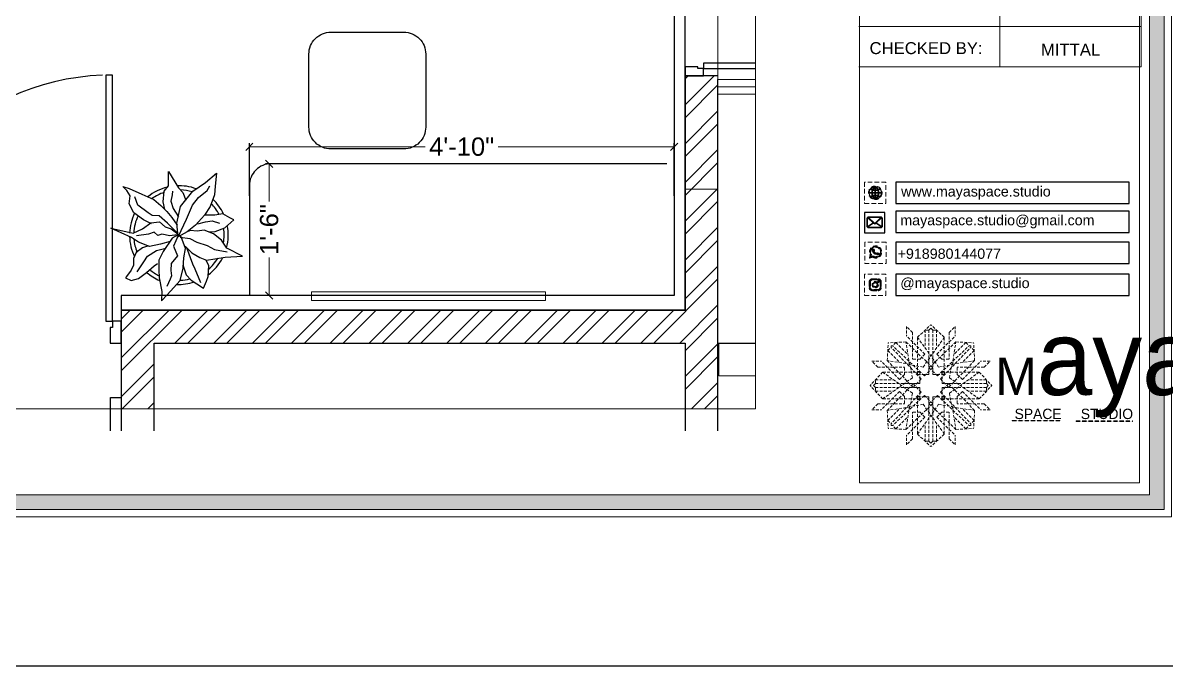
# Model space of a CAD drawing. Header units: millimetres. Extents: x 56222 to 3066687, y -650199 to -121287.
# Drawn here: x 131139 to 131295.2, y -184264.6 to -184176.7 of the extents above; entities that cross this region are included whole.
import ezdxf
from ezdxf.enums import TextEntityAlignment as Align

# ---------------------------------------------------------------- set-up
doc = ezdxf.new("R2010")
doc.units = ezdxf.units.MM
doc.header["$MEASUREMENT"] = 0
doc.header["$PDMODE"] = 35
doc.linetypes.add('DASHEDX2', pattern=[1.5, 1, -0.5])
doc.layers.get('Defpoints').update_dxf_attribs({"color": 220})
for name, color, linetype in [('AR DOOR', 40, 'Continuous'), ('AR ELE-5', 134, 'Continuous'), ('AR HATCH-7', 7, 'Continuous')]:
    doc.layers.add(name, color=color, linetype=linetype)
for name, color, linetype, lineweight in [('dim05', 1, 'Continuous', 13), ('Dimension', 10, 'DASHEDX2', 20), ('ELEVATION', 250, 'Continuous', 9), ('ELEVATION ( SPIRAL STAIR )', 250, 'Continuous', 9), ('FIRST FLOOR', 7, 'Continuous', 9), ('FIRST FLOOR_( PLine )_', 251, 'Continuous', 30), ('FURNITURE', 32, 'Continuous', 9), ('NAME PLATE', 7, 'Continuous', 25), ('TILE', 14, 'Continuous', 9), ('wall', 7, 'Continuous', 30)]:
    doc.layers.add(name, color=color, linetype=linetype, lineweight=lineweight)
doc.styles.add('Arial', font='arial.ttf')
doc.styles.get("Standard").update_dxf_attribs({"font": 'arial.ttf', "height": 6})
doc.dimstyles.new('ISO-25', dxfattribs={"dimtxt": 2.5, "dimasz": 1, "dimexe": 0.5, "dimexo": 1, "dimtad": 0, "dimdec": 1, "dimlunit": 4, "dimtxsty": 'Standard', "dimblk": 'OBLIQUE', "dimcen": 2.5, "dimclrd": 1, "dimclre": 1, "dimclrt": 5, "dimadec": 0, "dimazin": 0, "dimtfac": 1, "dimtdec": 1, "dimtmove": 0, "dimatfit": 3, "dimfxl": 1, "dimlwd": -1, "dimarcsym": 0})

# ---------------------------------------------------------------- blocks, each defined once
blk = doc.blocks.new('*U18')
for points in [[(0, 0), (0, 1120), (-30, 1120), (-30, 0)], [(40, 0), (0, 0), (0, -30), (-10, -30), (-10, -100), (40, -100)], [(-1160, 0), (-1120, 0), (-1120, -30), (-1110, -30), (-1110, -100), (-1160, -100)]]:
    blk.add_lwpolyline(points, close=True)
at = {"layer": 'AR ELE-5', "linetype": 'ByBlock', "ltscale": 15}
blk.add_arc((1.6, -0.7), 1121.6, 92.373, 179.9653, dxfattribs=at)
blk = doc.blocks.new('ARPLS010')
at = {"linetype": 'ByBlock'}
for p, q in [((0.121, 0.605), (-0.013, 0.459)), ((0.179, 0.666), (0.121, 0.605)), ((0.174, 0.573), (0.179, 0.666)), ((-0.278, 0.467), (-0.295, 0.42)), ((-0.248, 0.54), (-0.278, 0.467)), ((-0.182, 0.493), (-0.248, 0.54)), ((-0.222, 0.484), (-0.164, 0.347)), ((-0.125, 0.459), (-0.182, 0.493)), ((0.091, 0.447), (0.125, 0.522)), ((0.2, 0.432), (0.174, 0.573)), ((-0.295, 0.42), (-0.302, 0.309)), ((-0.072, 0.404), (-0.125, 0.459)), ((-0.038, 0.302), (-0.072, 0.404)), ((-0.013, 0.459), (-0.044, 0.336)), ((0.077, 0.412), (0.091, 0.447)), ((0.082, 0.358), (0.077, 0.412)), ((0.08, 0.288), (0.082, 0.358)), ((0.203, 0.352), (0.2, 0.432)), ((0.204, 0.254), (0.203, 0.352)), ((0.33, 0.38), (0.252, 0.313)), ((0.409, 0.44), (0.33, 0.38)), ((0.425, 0.373), (0.356, 0.269)), ((0.484, 0.459), (0.409, 0.44)), ((0.459, 0.303), (0.485, 0.354)), ((0.542, 0.434), (0.484, 0.459)), ((0.485, 0.354), (0.533, 0.42)), ((0.533, 0.42), (0.542, 0.434)), ((-0.362, 0.24), (-0.469, 0.226)), ((-0.278, 0.254), (-0.362, 0.24)), ((-0.302, 0.309), (-0.276, 0.258)), ((-0.21, 0.227), (-0.278, 0.254)), ((-0.164, 0.347), (-0.139, 0.295)), ((-0.139, 0.295), (-0.08, 0.131)), ((-0.049, 0.232), (-0.065, 0.135)), ((-0.044, 0.336), (-0.049, 0.232)), ((0.015, 0.209), (0.08, 0.288)), ((0.16, 0.165), (0.204, 0.254)), ((0.252, 0.313), (0.216, 0.287)), ((0.356, 0.269), (0.318, 0.213)), ((0.432, 0.176), (0.459, 0.236)), ((0.459, 0.236), (0.459, 0.303)), ((-0.469, 0.226), (-0.643, 0.216)), ((-0.643, 0.216), (-0.485, 0.134)), ((-0.359, 0.148), (-0.49, 0.172)), ((-0.485, 0.134), (-0.433, 0.051)), ((-0.287, 0.106), (-0.359, 0.148)), ((-0.132, 0.18), (-0.21, 0.227)), ((-0.063, 0.111), (-0.132, 0.18)), ((-0.065, 0.135), (-0.024, 0.018)), ((0.056, 0.114), (0.015, 0.209)), ((0.068, 0.032), (0.16, 0.165)), ((0.227, 0.157), (0.132, 0.131)), ((0.187, 0.091), (0.297, 0.116)), ((0.318, 0.213), (0.227, 0.157)), ((0.297, 0.116), (0.408, 0.071)), ((0.309, 0.109), (0.368, 0.128)), ((0.368, 0.128), (0.432, 0.176)), ((-0.433, 0.051), (-0.349, -0.011)), ((-0.18, 0.073), (-0.287, 0.106)), ((-0.111, 0.036), (-0.18, 0.073)), ((-0.013, 0.022), (-0.111, 0.036)), ((-0.084, -0.034), (0.007, 0.018)), ((0.003, 0.011), (-0.076, -0.16)), ((-0.024, 0.018), (0.009, 0.005)), ((0.006, -0.002), (0.068, 0.032)), ((0.007, 0.018), (0.02, -0.121)), ((0.009, 0.005), (0.056, 0.114)), ((0.017, -0.002), (0.091, 0.009)), ((0.088, 0.065), (0.187, 0.091)), ((0.091, 0.009), (0.173, -0.011)), ((0.173, -0.011), (0.212, 0.004)), ((0.212, 0.004), (0.252, -0.03)), ((0.309, -0.01), (0.43, 0.006)), ((0.408, 0.071), (0.482, 0.024)), ((0.482, 0.024), (0.689, -0.072)), ((-0.464, -0.073), (-0.558, -0.152)), ((-0.366, -0.036), (-0.464, -0.073)), ((-0.306, -0.033), (-0.366, -0.036)), ((-0.349, -0.011), (-0.256, -0.05)), ((-0.193, -0.113), (-0.269, -0.135)), ((-0.259, -0.2), (-0.168, -0.1)), ((-0.256, -0.05), (-0.185, -0.038)), ((-0.185, -0.038), (-0.114, -0.046)), ((-0.168, -0.1), (-0.084, -0.034)), ((-0.114, -0.046), (-0.093, -0.036)), ((0.01, -0.014), (0.017, -0.002)), ((0.078, -0.064), (0.01, -0.014)), ((0.016, -0.023), (0.116, -0.122)), ((0.07, -0.179), (0.018, -0.1)), ((0.138, -0.083), (0.078, -0.064)), ((0.197, -0.135), (0.138, -0.083)), ((0.252, -0.03), (0.309, -0.01)), ((0.277, -0.114), (0.357, -0.156)), ((0.37, -0.064), (0.283, -0.123)), ((0.462, -0.021), (0.37, -0.064)), ((0.689, -0.072), (0.462, -0.021)), ((-0.558, -0.152), (-0.517, -0.172)), ((-0.517, -0.172), (-0.447, -0.216)), ((-0.447, -0.216), (-0.363, -0.202)), ((-0.336, -0.142), (-0.413, -0.121)), ((-0.363, -0.202), (-0.263, -0.2)), ((-0.269, -0.135), (-0.336, -0.142)), ((-0.318, -0.29), (-0.259, -0.2)), ((-0.076, -0.16), (-0.138, -0.304)), ((0.02, -0.121), (-0.017, -0.291)), ((0.059, -0.27), (0.005, -0.185)), ((0.121, -0.239), (0.07, -0.179)), ((0.116, -0.122), (0.201, -0.195)), ((0.283, -0.123), (0.197, -0.135)), ((0.201, -0.195), (0.272, -0.198)), ((0.272, -0.198), (0.311, -0.225)), ((0.311, -0.225), (0.415, -0.304)), ((0.357, -0.156), (0.455, -0.226)), ((0.455, -0.226), (0.503, -0.317)), ((-0.363, -0.408), (-0.318, -0.29)), ((-0.138, -0.304), (-0.199, -0.38)), ((-0.017, -0.291), (-0.141, -0.446)), ((0.08, -0.342), (0.059, -0.27)), ((0.066, -0.407), (0.08, -0.342)), ((0.184, -0.299), (0.121, -0.239)), ((0.141, -0.261), (0.16, -0.336)), ((0.16, -0.336), (0.15, -0.445)), ((0.252, -0.362), (0.184, -0.299)), ((0.415, -0.304), (0.447, -0.388)), ((0.503, -0.317), (0.494, -0.398)), ((-0.368, -0.496), (-0.363, -0.408)), ((-0.287, -0.45), (-0.314, -0.498)), ((-0.199, -0.38), (-0.287, -0.45)), ((-0.141, -0.446), (-0.269, -0.533)), ((-0.042, -0.432), (-0.071, -0.352)), ((0.002, -0.48), (-0.042, -0.432)), ((0.064, -0.446), (0.066, -0.407)), ((0.15, -0.445), (0.106, -0.5)), ((0.376, -0.416), (0.252, -0.362)), ((0.502, -0.472), (0.376, -0.416)), ((0.494, -0.398), (0.528, -0.452)), ((0.528, -0.452), (0.567, -0.494)), ((-0.382, -0.625), (-0.368, -0.496)), ((-0.269, -0.533), (-0.382, -0.625)), ((0.104, -0.646), (0.002, -0.48)), ((0.106, -0.5), (0.104, -0.646)), ((0.567, -0.494), (0.502, -0.472))]:
    blk.add_line(p, q, dxfattribs=at)
for radius, start, end in [(0.5, 87.2367, 107.9154), (0.5, 126.2799, 152.7042), (0.458, 91.6596, 104.0784), (0.5, 49.0791, 67.0324), (0.458, 49.8461, 63.9764), (0.458, 130.7647, 148.9789), (0.5, 164.9216, 191.0302), (0.458, 5.0517, 21.9108), (0.5, 1.3782, 25.7565), (0.458, 169.9629, 188.6517), (0.458, 334.5625, 357.1532), (0.5, 333.6991, 357.5577), (0.5, 205.1623, 226.3204), (0.458, 207.232, 224.0819), (0.458, 252.8522, 267.711), (0.5, 283.5324, 308.8712), (0.458, 289.266, 306.1107), (0.5, 249.553, 272.4234)]:
    blk.add_arc((0, 0), radius, start, end, dxfattribs=at)
blk = doc.blocks.new('FSFSF')
at = {"color": 42, "lineweight": 5, "true_color": 0xe0ac11}
for p, q in [((28600.03, 143.51), (28600.03, 140.16)), ((28602.15, 141.41), (28600.03, 143.51)), ((28602.15, 141.41), (28602.15, 131.95)), ((28603.86, 139.69), (28608.58, 144.08)), ((28607.9, 142.22), (28606.58, 142.22)), ((28606.58, 142.22), (28606.58, 135.84)), ((28607.9, 142.22), (28608.58, 142.85)), ((28607.9, 142.22), (28607.9, 126.58)), ((28613.31, 139.69), (28608.58, 144.08)), ((28609.27, 142.22), (28608.59, 142.85)), ((28609.27, 142.22), (28609.27, 126.58)), ((28609.27, 142.22), (28610.59, 142.22)), ((28610.59, 142.22), (28610.59, 135.84)), ((28615.02, 141.41), (28617.14, 143.51)), ((28615.02, 141.41), (28615.02, 131.95)), ((28617.14, 143.51), (28617.14, 140.16)), ((28593.19, 131.45), (28593.54, 137.71)), ((28599.8, 138.06), (28593.54, 137.71)), ((28596.24, 137.86), (28595.12, 136.69)), ((28596.24, 137.86), (28600.47, 133.65)), ((28601.03, 130), (28599.8, 138.06)), ((28599.8, 138.05), (28608.58, 129.56)), ((28606.47, 133.76), (28600.03, 140.16)), ((28603.86, 126.58), (28603.86, 139.69)), ((28603.86, 139.69), (28608.58, 133.02)), ((28613.31, 139.69), (28608.59, 133.02)), ((28617.37, 138.05), (28608.59, 129.56)), ((28610.7, 133.76), (28617.14, 140.16)), ((28613.31, 126.58), (28613.31, 139.69)), ((28616.14, 130), (28617.37, 138.06)), ((28620.93, 137.86), (28616.7, 133.65)), ((28617.37, 138.06), (28623.63, 137.71)), ((28620.93, 137.86), (28622.05, 136.69)), ((28624, 131.45), (28623.65, 137.71)), ((28593.39, 135), (28594.56, 136.12)), ((28593.39, 135), (28597.6, 130.78)), ((28595.12, 136.69), (28594.53, 136.69)), ((28594.56, 136.12), (28594.56, 136.71)), ((28605.17, 124.98), (28594.56, 136.12)), ((28606.27, 126.08), (28595.12, 136.69)), ((28606.47, 133.76), (28604.75, 131.95)), ((28605.86, 129.18), (28608.58, 133.02)), ((28611.31, 129.18), (28608.59, 133.02)), ((28610.7, 133.76), (28612.42, 131.95)), ((28610.9, 126.08), (28622.05, 136.69)), ((28612.02, 124.98), (28622.62, 136.12)), ((28623.8, 135), (28619.59, 130.78)), ((28622.05, 136.69), (28622.64, 136.69)), ((28622.62, 136.12), (28622.62, 136.71)), ((28623.8, 135), (28622.62, 136.12)), ((28587.73, 131.22), (28591.08, 131.22)), ((28589.84, 129.1), (28587.73, 131.22)), ((28589.84, 129.1), (28599.29, 129.1)), ((28597.49, 124.78), (28591.08, 131.22)), ((28593.19, 131.45), (28601.69, 122.67)), ((28601.25, 130.22), (28593.19, 131.45)), ((28599.29, 126.5), (28599.29, 129.1)), ((28605.86, 129.18), (28601.03, 130)), ((28602.07, 125.39), (28601.25, 130.22)), ((28604.75, 131.95), (28602.15, 131.95)), ((28607.9, 128.92), (28608.58, 129.56)), ((28609.27, 128.92), (28608.59, 129.56)), ((28611.31, 129.18), (28616.14, 130)), ((28612.42, 131.95), (28615.02, 131.95)), ((28615.12, 125.39), (28615.94, 130.22)), ((28623.99, 131.45), (28615.5, 122.67)), ((28615.94, 130.22), (28624, 131.45)), ((28627.34, 129.1), (28617.89, 129.1)), ((28617.89, 126.5), (28617.89, 129.1)), ((28619.7, 124.78), (28626.1, 131.22)), ((28629.45, 131.22), (28626.1, 131.22)), ((28627.34, 129.1), (28629.45, 131.22)), ((28591.56, 127.39), (28587.17, 122.66)), ((28604.66, 127.39), (28591.56, 127.39)), ((28591.56, 127.39), (28598.23, 122.67)), ((28597.49, 124.78), (28599.29, 126.5)), ((28602.07, 125.39), (28598.23, 122.67)), ((28605.17, 124.98), (28602.97, 122.67)), ((28603.68, 126.54), (28603.68, 127.39)), ((28604.66, 126.54), (28603.68, 126.54)), ((28604.71, 127.57), (28603.86, 127.57)), ((28607.9, 126.58), (28603.86, 126.58)), ((28604.66, 123.35), (28604.66, 127.39)), ((28604.7, 126.58), (28604.71, 127.57)), ((28606.27, 126.08), (28608.58, 128.27)), ((28607.9, 128.92), (28608.58, 128.27)), ((28609.27, 128.92), (28608.59, 128.27)), ((28610.9, 126.08), (28608.59, 128.27)), ((28609.27, 126.58), (28613.31, 126.58)), ((28612.02, 124.98), (28614.21, 122.67)), ((28612.46, 126.58), (28612.46, 127.57)), ((28612.46, 127.57), (28613.31, 127.57)), ((28612.52, 123.35), (28612.52, 127.39)), ((28612.52, 127.39), (28625.63, 127.39)), ((28612.52, 126.54), (28613.51, 126.54)), ((28613.51, 126.54), (28613.51, 127.39)), ((28615.12, 125.39), (28618.96, 122.67)), ((28619.7, 124.78), (28617.89, 126.5)), ((28625.63, 127.39), (28618.96, 122.67)), ((28625.63, 127.39), (28630.02, 122.66)), ((28591.56, 117.94), (28587.17, 122.66)), ((28589.03, 123.35), (28588.4, 122.67)), ((28589.03, 121.98), (28588.4, 122.65)), ((28589.03, 123.35), (28589.03, 124.67)), ((28589.03, 124.67), (28595.4, 124.67)), ((28589.03, 123.35), (28604.66, 123.35)), ((28589.03, 121.98), (28604.66, 121.98)), ((28589.03, 121.98), (28589.03, 120.66)), ((28591.56, 117.94), (28598.23, 122.65)), ((28593.19, 113.88), (28601.69, 122.65)), ((28602.07, 119.94), (28598.23, 122.65)), ((28602.33, 123.35), (28601.69, 122.67)), ((28602.33, 121.98), (28601.69, 122.65)), ((28602.33, 123.35), (28602.97, 122.67)), ((28602.33, 121.98), (28602.97, 122.65)), ((28605.17, 120.35), (28602.97, 122.65)), ((28604.66, 121.98), (28604.66, 117.94)), ((28612.02, 120.35), (28614.21, 122.65)), ((28628.16, 123.35), (28612.52, 123.35)), ((28612.52, 121.98), (28612.52, 117.94)), ((28628.16, 121.98), (28612.52, 121.98)), ((28614.85, 123.35), (28614.21, 122.67)), ((28614.85, 121.98), (28614.21, 122.65)), ((28614.85, 123.35), (28615.5, 122.67)), ((28614.85, 121.98), (28615.5, 122.65)), ((28615.12, 119.94), (28618.96, 122.65)), ((28623.99, 113.88), (28615.5, 122.65)), ((28625.63, 117.94), (28618.96, 122.65)), ((28628.16, 124.67), (28621.78, 124.67)), ((28625.63, 117.94), (28630.02, 122.66)), ((28628.16, 123.35), (28628.16, 124.67)), ((28628.16, 123.35), (28628.78, 122.67)), ((28628.16, 121.98), (28628.78, 122.65)), ((28628.16, 121.98), (28628.16, 120.66)), ((28589.03, 120.66), (28595.4, 120.66)), ((28597.49, 120.54), (28591.08, 114.11)), ((28604.66, 117.94), (28591.56, 117.94)), ((28605.17, 120.35), (28594.56, 109.2)), ((28606.27, 119.15), (28595.12, 108.54)), ((28597.49, 120.54), (28599.29, 118.83)), ((28599.29, 118.83), (28599.29, 116.23)), ((28602.07, 119.94), (28601.25, 115.1)), ((28604.66, 118.78), (28603.68, 118.78)), ((28603.68, 118.78), (28603.68, 117.94)), ((28607.9, 118.65), (28603.86, 118.65)), ((28603.86, 118.65), (28603.86, 105.54)), ((28604.71, 117.66), (28603.86, 117.66)), ((28604.7, 118.65), (28604.71, 117.66)), ((28606.27, 119.15), (28608.58, 116.96)), ((28607.9, 103.01), (28607.9, 118.65)), ((28607.9, 116.31), (28608.58, 116.96)), ((28610.9, 119.15), (28608.59, 116.96)), ((28609.27, 116.31), (28608.59, 116.96)), ((28609.27, 118.65), (28613.31, 118.65)), ((28609.27, 103.01), (28609.27, 118.65)), ((28610.9, 119.15), (28622.05, 108.54)), ((28612.02, 120.35), (28622.62, 109.2)), ((28612.46, 118.65), (28612.46, 117.66)), ((28612.46, 117.66), (28613.31, 117.66)), ((28612.52, 118.78), (28613.51, 118.78)), ((28612.52, 117.94), (28625.63, 117.94)), ((28613.31, 118.65), (28613.31, 105.54)), ((28613.51, 118.78), (28613.51, 117.94)), ((28615.12, 119.94), (28615.94, 115.1)), ((28619.7, 120.54), (28617.89, 118.83)), ((28617.89, 118.83), (28617.89, 116.23)), ((28619.7, 120.54), (28626.1, 114.11)), ((28628.16, 120.66), (28621.78, 120.66)), ((28589.84, 116.23), (28587.73, 114.11)), ((28587.73, 114.11), (28591.08, 114.11)), ((28589.84, 116.23), (28599.29, 116.23)), ((28601.25, 115.1), (28593.19, 113.87)), ((28593.19, 113.87), (28593.54, 107.62)), ((28593.39, 110.32), (28597.6, 114.55)), ((28599.8, 107.17), (28608.58, 115.67)), ((28601.03, 115.23), (28599.8, 107.17)), ((28605.86, 116.05), (28601.03, 115.23)), ((28602.15, 103.82), (28602.15, 113.27)), ((28604.75, 113.27), (28602.15, 113.27)), ((28606.47, 111.47), (28604.75, 113.27)), ((28605.86, 116.05), (28608.58, 112.21)), ((28607.9, 116.31), (28608.58, 115.67)), ((28609.27, 116.31), (28608.59, 115.67)), ((28611.31, 116.05), (28608.59, 112.21)), ((28617.37, 107.17), (28608.59, 115.67)), ((28610.7, 111.47), (28612.42, 113.27)), ((28611.31, 116.05), (28616.14, 115.23)), ((28612.42, 113.27), (28615.02, 113.27)), ((28615.02, 103.82), (28615.02, 113.27)), ((28615.94, 115.1), (28624, 113.87)), ((28616.14, 115.23), (28617.37, 107.17)), ((28627.34, 116.23), (28617.89, 116.23)), ((28623.8, 110.32), (28619.59, 114.55)), ((28624, 113.87), (28623.65, 107.62)), ((28629.45, 114.11), (28626.1, 114.11)), ((28627.34, 116.23), (28629.45, 114.11)), ((28593.39, 110.32), (28594.56, 109.2)), ((28594.56, 109.2), (28594.56, 108.61)), ((28596.24, 107.37), (28600.47, 111.58)), ((28606.47, 111.47), (28600.03, 105.07)), ((28603.86, 105.54), (28608.58, 112.21)), ((28606.58, 103.01), (28606.58, 109.38)), ((28613.31, 105.54), (28608.59, 112.21)), ((28610.59, 103.01), (28610.59, 109.38)), ((28610.7, 111.47), (28617.14, 105.07)), ((28620.93, 107.37), (28616.7, 111.58)), ((28623.8, 110.32), (28622.62, 109.2)), ((28622.62, 109.2), (28622.62, 108.61)), ((28599.8, 107.17), (28593.54, 107.52)), ((28595.12, 108.54), (28594.53, 108.54)), ((28596.24, 107.37), (28595.12, 108.54)), ((28600.03, 101.71), (28600.03, 105.07)), ((28603.86, 105.54), (28608.58, 101.15)), ((28613.31, 105.54), (28608.58, 101.15)), ((28617.14, 101.71), (28617.14, 105.07)), ((28617.37, 107.17), (28623.63, 107.52)), ((28620.93, 107.37), (28622.05, 108.54)), ((28622.05, 108.54), (28622.64, 108.54)), ((28602.15, 103.82), (28600.03, 101.71)), ((28607.9, 103.01), (28606.58, 103.01)), ((28607.9, 103.01), (28608.58, 102.38)), ((28609.27, 103.01), (28608.59, 102.38)), ((28609.27, 103.01), (28610.59, 103.01)), ((28615.02, 103.82), (28617.14, 101.71))]:
    blk.add_line(p, q, dxfattribs=at)
blk = doc.blocks.new('hgwg')
at = {"layer": 'Dimension', "true_color": 0xd39e00}
h = blk.add_hatch(color=42, dxfattribs=at)
h.dxf.hatch_style = 1
h.paths.add_polyline_path([(27505.71, 45.05), (27494.27, 45.05), (27494.27, 44.9), (27505.71, 44.9)])
h = blk.add_hatch(color=42, dxfattribs=at)
h.dxf.hatch_style = 1
h.paths.add_polyline_path([(27523.3, 44.9), (27509.68, 44.9), (27509.68, 44.75), (27523.3, 44.75)])
at = {"layer": 'Dimension', "color": 42, "true_color": 0xd39e00}
for p, q in [((27494.27, 45.05), (27505.71, 45.05)), ((27494.27, 44.9), (27494.27, 45.05)), ((27494.27, 44.9), (27505.71, 44.9)), ((27505.71, 45.05), (27505.71, 44.9)), ((27509.68, 44.9), (27523.3, 44.9)), ((27509.68, 44.9), (27509.68, 44.75)), ((27509.68, 44.75), (27523.3, 44.75)), ((27523.3, 44.75), (27523.3, 44.9))]:
    blk.add_line(p, q, dxfattribs=at)
at = {"layer": 'Dimension', "color": 42, "true_color": 0xd39e00, "attachment_point": 1}
for s, width, insert, char_height in [('{\\fCinzel|b0|i0|c0|p2;\\H1.5x;M\\fAmsterdam One|b0|i0|c0|p2;\\H2x;aya}', 85.3277, (27490.17, 69.17), 6), ('{\\fCinzel|b0|i0|c0|p0;SPACE     STUDIO}', 66.129, (27494.83, 47.86), 2.5)]:
    blk.add_mtext_dynamic_manual_height_columns(s, width=width, gutter_width=30, heights=[0], dxfattribs=dict(at, insert=insert, char_height=char_height))
blk = doc.blocks.new('QEGW4TG')
at = {"layer": 'Dimension', "true_color": 0x000000}
h = blk.add_hatch(color=18, dxfattribs=at)
h.dxf.hatch_style = 1
h.paths.add_polyline_path([(2.69, 1.93, 0.170513), (2.95, 1.97, 0.190337), (3.11, 2.18, 0.316231), (3.07, 2.28), (2.79, 2.37, 0.273721), (2.69, 2.34, 0.040749), (2.63, 2.27, -0.441282), (2.53, 2.25, -0.11828), (2.06, 2.64, -0.441282), (2.07, 2.74, 0.040749), (2.13, 2.81, 0.290083), (2.14, 2.92), (2.01, 3.18, 0.316231), (1.91, 3.2, 0.190337), (1.73, 3, 0.170513), (1.72, 2.74, 0.252784)], flags=0)
h.paths.add_polyline_path([(1.19, 1.98), (1.03, 1.3, 0.550912), (1.11, 1.23), (1.75, 1.39, 6.344125)])
h.paths.add_polyline_path([(1.81, 1.7), (1.4, 1.6), (1.5, 2.03, -9.071339)], flags=16)
h.paths.add_polyline_path([(3.11, 2.16, -0.17811), (2.95, 1.97, -0.170513), (2.69, 1.93, -0.252784), (1.72, 2.74, -0.170513), (1.73, 3, -0.17811), (1.89, 3.19, -0.370089), (2.01, 3.18), (2.14, 2.92, -0.307185), (2.13, 2.8, -0.041087), (2.06, 2.73, 0.321676), (2.05, 2.65, 0.126524), (2.55, 2.24, 0.312216), (2.62, 2.26, -0.041087), (2.68, 2.34, -0.290673), (2.79, 2.37), (3.07, 2.28, -0.370089)], flags=0)
h = blk.add_hatch(color=18, dxfattribs=at)
h.dxf.hatch_style = 1
h.paths.add_polyline_path([(2.79, 2.37, 0.273721), (2.69, 2.34, 0.040749), (2.63, 2.27, -0.441282), (2.53, 2.25, -0.11828), (2.06, 2.64, -0.441282), (2.07, 2.74, 0.040749), (2.13, 2.81, 0.290083), (2.14, 2.92), (2.01, 3.18, 0.316231), (1.91, 3.2, 0.190337), (1.73, 3, 0.170513), (1.72, 2.74, 0.252784), (2.69, 1.93, 0.170513), (2.95, 1.97, 0.190337), (3.11, 2.18, 0.316231), (3.07, 2.28)])
for p, q in [((2.01, 3.18), (2.14, 2.92)), ((1.19, 1.98), (1.03, 1.3)), ((1.1, 1.23), (1.75, 1.39)), ((1.5, 2.03), (1.4, 1.6)), ((1.4, 1.6), (1.81, 1.7)), ((3.07, 2.28), (2.8, 2.36))]:
    blk.add_line(p, q)
blk.add_lwpolyline([(0, 0), (4.68, 0), (4.68, 4.68), (0, 4.68)], close=True)
for centre, radius, start, end in [((2.39, 2.56), 1.34, 241.4727, 205.6422), ((2.39, 2.56), 1.04, 235.9962, 210.8333), ((2.09, 2.87), 0.39, 159.7007, 198.4072), ((2.96, 3.23), 1.33, 201.4218, 258.1669), ((2.07, 2.87), 0.364, 118.9685, 159.3648), ((1.94, 3.12), 0.0896, 41.8985, 123.1344), ((2.11, 2.68), 0.066, 135.9932, 224.8892), ((1.67, 3.16), 0.586, 312.4617, 321.8728), ((3.12, 3.42), 1.31, 216.5455, 243.5279), ((2.05, 2.87), 0.104, 320.3924, 28.6971), ((1.09, 1.29), 0.0598, 164.8483, 282.1458), ((2.57, 2.3), 0.066, 234.2482, 323.1441), ((3.11, 1.94), 0.586, 137.2645, 146.6756), ((2.76, 2.27), 0.104, 70.4402, 138.745), ((2.75, 2.31), 0.39, 260.7301, 299.4366), ((2.76, 2.29), 0.364, 299.7725, 340.1688), ((3.03, 2.2), 0.0896, 336.0029, 57.2388)]:
    blk.add_arc(centre, radius, start, end)
blk = doc.blocks.new('ASGERG')
at = {"layer": 'Dimension', "true_color": 0x000000}
h = blk.add_hatch(color=18, dxfattribs=at)
h.dxf.hatch_style = 1
h.paths.add_polyline_path([(0.99, 1.7, 0.353872), (1.69, 1.03), (2.96, 1.03, 0.353872), (3.66, 1.7), (3.66, 2.99, 0.353872), (2.96, 3.67), (1.69, 3.67, 0.353872), (0.99, 2.99)])
h.paths.add_polyline_path([(1.27, 2.97, -0.353872), (1.72, 3.4), (2.94, 3.4, -0.353872), (3.38, 2.97), (3.38, 1.72, -0.353872), (2.94, 1.3), (1.72, 1.3, -0.353872), (1.27, 1.72)], flags=16)
h.paths.add_polyline_path([(3.02, 2.35, -1), (1.64, 2.35, -1)], flags=0)
h.paths.add_polyline_path([(2.74, 2.35, -1), (1.92, 2.35, -1)], flags=0)
h.paths.add_polyline_path([(2.86, 3.02, -1), (3.19, 3.02, -1)], flags=0)
h.paths.add_polyline_path([(1.64, 2.35, 1), (3.02, 2.35, 1)], flags=0)
h = blk.add_hatch(color=18, dxfattribs=at)
h.dxf.hatch_style = 1
h.paths.add_polyline_path([(1.64, 2.35, 1), (3.02, 2.35, 1)])
h.paths.add_polyline_path([(2.74, 2.35, -1), (1.92, 2.35, -1)], flags=16)
h = blk.add_hatch(color=18, dxfattribs=at)
h.dxf.hatch_style = 1
h.paths.add_polyline_path([(3.19, 3.02, 1), (2.86, 3.02, 1)])
for p, q in [((0.99, 2.99), (0.99, 1.7)), ((1.27, 2.97), (1.27, 1.72)), ((1.69, 3.67), (2.96, 3.67)), ((2.94, 3.4), (1.72, 3.4)), ((3.38, 2.97), (3.38, 1.72)), ((3.66, 2.99), (3.66, 1.7)), ((1.69, 1.03), (2.96, 1.03)), ((2.94, 1.3), (1.72, 1.3))]:
    blk.add_line(p, q)
blk.add_lwpolyline([(0, 0), (4.68, 0), (4.68, 4.68), (0, 4.68)], close=True)
for centre, radius in [((2.33, 2.35), 0.694), ((2.33, 2.35), 0.414), ((3.02, 3.02), 0.168)]:
    blk.add_circle(centre, radius)
for centre, radius, start, end in [((1.76, 2.89), 0.778, 94.8631, 172.8127), ((1.76, 2.91), 0.491, 94.8631, 172.8127), ((2.9, 2.91), 0.491, 7.1873, 85.1369), ((2.89, 2.89), 0.778, 7.1873, 85.1369), ((1.76, 1.8), 0.778, 187.1873, 265.1369), ((1.76, 1.78), 0.491, 187.1873, 265.1369), ((2.9, 1.78), 0.491, 274.8631, 352.8127), ((2.89, 1.8), 0.778, 274.8631, 352.8127)]:
    blk.add_arc(centre, radius, start, end)
blk = doc.blocks.new('DTGWEGEARG')
at = {"layer": 'Dimension', "true_color": 0x000000}
h = blk.add_hatch(color=18, dxfattribs=at)
h.dxf.hatch_style = 1
h.paths.add_polyline_path([(3.83, 2.34, 1), (0.85, 2.34, 1)])
h.paths.add_polyline_path([(2.51, 1.01, 0.105795), (2.96, 1.58, -0.055205), (3.3, 1.41, -0.169822)], flags=16)
h.paths.add_polyline_path([(2.41, 1.12), (2.41, 1.69, -0.058279), (2.81, 1.63, -0.103353)], flags=16)
h.paths.add_polyline_path([(2.26, 1.13, -0.101741), (1.87, 1.63, -0.057171), (2.26, 1.69)], flags=16)
h.paths.add_polyline_path([(2.17, 1.01, -0.169822), (1.38, 1.41, -0.055205), (1.72, 1.58, 0.105795)], flags=16)
h.paths.add_polyline_path([(3.02, 1.72, 0.081336), (3.13, 2.27), (3.68, 2.27, -0.152069), (3.4, 1.52, 0.05687)], flags=16)
h.paths.add_polyline_path([(2.87, 1.77, 0.061945), (2.41, 1.84), (2.41, 2.27), (2.98, 2.27, -0.081344)], flags=16)
h.paths.add_polyline_path([(2.26, 1.84, 0.060923), (1.8, 1.77, -0.081344), (1.7, 2.27), (2.26, 2.27)], flags=16)
h.paths.add_polyline_path([(1.66, 1.72, 0.05687), (1.28, 1.52, -0.152069), (1, 2.27), (1.55, 2.27, 0.081336)], flags=16)
h.paths.add_polyline_path([(2.41, 2.42), (2.41, 2.83, 0.061945), (2.87, 2.91, -0.080009), (2.98, 2.42)], flags=16)
h.paths.add_polyline_path([(3.13, 2.42, 0.080116), (3.02, 2.96, 0.05687), (3.4, 3.16, 0.028258), (3.3, 3.27, -0.055205), (2.96, 3.1, 0.105795), (2.51, 3.67, -0.36029), (3.68, 2.42)], flags=16)
h.paths.add_polyline_path([(2.26, 2.42), (1.7, 2.42, -0.080009), (1.8, 2.91, 0.060923), (2.26, 2.84)], flags=16)
h.paths.add_polyline_path([(1.55, 2.42), (1, 2.42, -0.150466), (1.28, 3.16, 0.05687), (1.66, 2.96, 0.080116)], flags=16)
h.paths.add_polyline_path([(2.41, 2.98), (2.41, 3.56, -0.103353), (2.81, 3.05, -0.058279)], flags=16)
h.paths.add_polyline_path([(2.26, 2.99, -0.057171), (1.87, 3.05, -0.101741), (2.26, 3.55)], flags=16)
h.paths.add_polyline_path([(1.72, 3.1, -0.055205), (1.38, 3.27, -0.169822), (2.17, 3.67, 0.105795)], flags=16)
blk.add_lwpolyline([(0, 0), (4.68, 0), (4.68, 4.68), (0, 4.68)], close=True)
at = {"layer": 'Dimension', "color": 18, "true_color": 0x000000}
for p, q in [((2.26, 3.55), (2.26, 2.99)), ((2.26, 2.84), (2.26, 2.42)), ((2.41, 3.56), (2.41, 2.98)), ((2.41, 2.83), (2.41, 2.42)), ((1, 2.42), (1.55, 2.42)), ((1, 2.27), (1.55, 2.27)), ((1.7, 2.42), (2.26, 2.42)), ((1.7, 2.27), (2.26, 2.27)), ((2.26, 2.27), (2.26, 1.84)), ((2.26, 1.69), (2.26, 1.13)), ((2.41, 2.42), (2.98, 2.42)), ((2.41, 2.27), (2.98, 2.27)), ((2.41, 2.27), (2.41, 1.84)), ((2.41, 1.69), (2.41, 1.12)), ((3.13, 2.42), (3.68, 2.42)), ((3.13, 2.27), (3.68, 2.27))]:
    blk.add_line(p, q, dxfattribs=at)
blk.add_circle((2.34, 2.34), 1.49, dxfattribs=at)
for centre, radius, start, end in [((2.34, 2.34), 1.34, 142.3819, 176.6093), ((2.34, 4.74), 1.9, 236.1399, 249.1595), ((2.34, 2.34), 1.34, 97.3549, 135.9073), ((2.34, 4.74), 1.75, 236.7417, 249.3811), ((3.28, 2.34), 1.73, 159.0567, 177.3789), ((3.28, 2.34), 1.58, 158.8325, 177.1302), ((3.28, 2.34), 1.73, 129.9301, 154.0867), ((2.34, 4.74), 1.9, 253.6799, 267.6253), ((3.28, 2.34), 1.58, 130.1073, 153.3446), ((2.34, 4.74), 1.75, 254.3336, 267.422), ((1.4, 2.34), 1.58, 26.6554, 50.2584), ((2.34, 4.74), 1.75, 272.3248, 285.6664), ((2.34, 4.74), 1.9, 272.1415, 286.3201), ((2.34, 2.34), 1.34, 3.3907, 82.6451), ((1.4, 2.34), 1.73, 25.9133, 50.0699), ((1.4, 2.34), 1.58, 2.8698, 21.1675), ((2.34, 4.74), 1.75, 290.6189, 303.2583), ((2.34, 4.74), 1.9, 290.8405, 303.8601), ((1.4, 2.34), 1.73, 2.6211, 20.9433), ((2.34, 2.34), 1.34, 183.0315, 217.6181), ((2.34, -0.06), 1.9, 110.8405, 123.8601), ((2.34, -0.06), 1.75, 110.6189, 123.2583), ((2.34, 2.34), 1.34, 224.0927, 262.6451), ((3.28, 2.34), 1.73, 182.3435, 200.9433), ((3.28, 2.34), 1.58, 182.5658, 201.1675), ((3.28, 2.34), 1.73, 205.9133, 230.0699), ((2.34, -0.06), 1.9, 92.3747, 106.3201), ((2.34, -0.06), 1.75, 92.578, 105.6664), ((3.28, 2.34), 1.58, 206.6554, 229.8927), ((2.34, -0.06), 1.9, 73.6799, 87.8585), ((2.34, -0.06), 1.75, 74.3336, 87.6752), ((1.4, 2.34), 1.58, 309.7416, 333.3446), ((1.4, 2.34), 1.73, 309.9301, 334.0867), ((2.34, 2.34), 1.34, 277.3549, 315.9073), ((1.4, 2.34), 1.58, 338.8325, 357.4342), ((2.34, -0.06), 1.75, 56.7417, 69.3811), ((1.4, 2.34), 1.73, 339.0567, 357.6565), ((2.34, -0.06), 1.9, 56.1399, 69.1595), ((2.34, 2.34), 1.34, 322.3819, 356.9685)]:
    blk.add_arc(centre, radius, start, end, dxfattribs=at)
blk = doc.blocks.new('_Oblique')
at = {"layer": 'wall', "color": 0, "lineweight": -2}
blk.add_line((-0.5, -0.5), (0.5, 0.5), dxfattribs=at)
blk = doc.blocks.new('*D317')
at = {"layer": 'Defpoints', "color": 0, "lineweight": 30, "transparency": 16777216}
for p in [(131227.95, -184193.63), (131169.95, -184201.33), (131227.95, -184201.33)]:
    blk.add_point(p, dxfattribs=at)
at = {"layer": 'dim05', "color": 1, "linetype": 'Continuous', "lineweight": -2, "transparency": 16777216}
for p, q in [((131169.95, -184200.33), (131169.95, -184193.13)), ((131227.95, -184200.33), (131227.95, -184193.13))]:
    blk.add_line(p, q, dxfattribs=at)
at = {"layer": 'dim05', "color": 1, "linetype": 'Continuous', "transparency": 16777216}
for p, q in [((131169.95, -184193.63), (131193.98, -184193.63)), ((131227.95, -184193.63), (131203.92, -184193.63))]:
    blk.add_line(p, q, dxfattribs=at)
at = {"layer": 'dim05', "color": 1, "transparency": 16777216, "rotation": 180}
blk.add_blockref('_Oblique', (131169.95, -184193.63), dxfattribs=at)
at = {"layer": 'dim05', "color": 1, "transparency": 16777216}
blk.add_blockref('_Oblique', (131227.95, -184193.63), dxfattribs=at)
at = {"layer": 'dim05', "color": 5, "lineweight": 25, "transparency": 16777216, "insert": (131198.95, -184193.63), "char_height": 2.5, "attachment_point": 5, "style": 'Arial'}
blk.add_mtext('4\'-10"', dxfattribs=at)
blk = doc.blocks.new('*D318')
at = {"layer": 'Defpoints', "color": 0, "lineweight": 30, "transparency": 16777216}
for p in [(131172.66, -184195.94), (131174.18, -184195.94), (131173.57, -184213.94)]:
    blk.add_point(p, dxfattribs=at)
at = {"layer": 'dim05', "color": 1, "linetype": 'Continuous', "lineweight": -2, "transparency": 16777216}
for p, q in [((131173.18, -184195.94), (131172.16, -184195.94)), ((131172.57, -184213.94), (131172.16, -184213.94))]:
    blk.add_line(p, q, dxfattribs=at)
at = {"layer": 'dim05', "color": 1, "linetype": 'Continuous', "transparency": 16777216}
for p, q in [((131172.66, -184195.94), (131172.66, -184201.11)), ((131172.66, -184213.94), (131172.66, -184208.77))]:
    blk.add_line(p, q, dxfattribs=at)
at = {"layer": 'dim05', "color": 1, "transparency": 16777216}
for p, rotation in [((131172.66, -184195.94), 90), ((131172.66, -184213.94), 270)]:
    blk.add_blockref('_Oblique', p, dxfattribs=dict(at, rotation=rotation))
at = {"layer": 'dim05', "color": 5, "lineweight": 25, "transparency": 16777216, "insert": (131172.66, -184204.94), "char_height": 2.5, "attachment_point": 5, "rotation": 90, "style": 'Arial'}
blk.add_mtext('1\'-6"', dxfattribs=at)

msp = doc.modelspace()

# ---------------------------------------------------------------- hatches: boundary and pattern name
at = {"layer": 'AR HATCH-7', "lineweight": 9, "true_color": 0x939598}
h = msp.add_hatch(dxfattribs=at)
h.set_pattern_fill('ANSI32', color=252, scale=10)
h.set_pattern_definition([(45, (0, -836.1588), (-2.65165043, 2.65165043), []), (45, (1.7678, -836.1588), (-2.65165043, 2.65165043), [])])
h.paths.add_polyline_path([(131233.953, -184199.44), (131229.453, -184199.44), (131229.453, -184213.94), (131229.453, -184215.94), (131152.453, -184215.94), (131152.453, -184229.43), (131156.953, -184229.43), (131156.953, -184220.44), (131229.453, -184220.44), (131229.453, -184229.43), (131233.953, -184229.43), (131233.953, -184220.44)])
h.paths.add_polyline_path([(131152.953, -184053.94), (131073.453, -184053.94), (131073.453, -184062.94), (131152.953, -184062.94)])
h.paths.add_polyline_path([(131233.953, -184053.94), (131229.453, -184053.94), (131167.953, -184053.94), (131167.953, -184062.94), (131184.696, -184062.94), (131229.453, -184062.94), (131229.453, -184152.94), (131229.453, -184155.94), (131231.953, -184155.94), (131233.953, -184155.94)])
h.paths.add_polyline_path([(131233.953, -184184.44), (131233.953, -184183.94), (131229.453, -184183.94), (131229.453, -184199.44), (131233.953, -184199.44)])
h.paths.add_polyline_path([(131048.453, -184194.94), (131043.953, -184194.94), (131043.953, -184215.94), (131032.976, -184215.94), (131032.976, -184220.44), (131091.953, -184220.44), (131091.953, -184215.94), (131048.453, -184215.94)])
h.paths.add_polyline_path([(131108.453, -184215.94), (131092.953, -184215.94), (131092.953, -184220.44), (131108.453, -184220.44)])
h.paths.add_polyline_path([(131116.453, -184215.94), (131108.453, -184215.94), (131108.453, -184220.44), (131116.453, -184220.44), (131116.453, -184217.44)])
at = {"layer": 'Dimension', "linetype": 'Continuous', "true_color": 0xd39e00}
h = msp.add_hatch(color=42, dxfattribs=at)
h.paths.add_polyline_path([(131010.348, -184042.902), (131010.348, -184243.171), (131294.872, -184243.171), (131294.872, -184042.902)])
h.paths.add_polyline_path([(131012.344, -184044.899), (131292.875, -184044.899), (131292.875, -184241.175), (131012.344, -184241.175)], flags=16)
at = {"layer": 'Dimension', "true_color": 0x000000}
h = msp.add_hatch(color=18, dxfattribs=at)
h.dxf.hatch_style = 1
h.paths.add_polyline_path([(131256.195, -184204.698, 0.4142136), (131256.407, -184204.486), (131256.407, -184203.426, 0.4142136), (131256.195, -184203.214), (131254.511, -184203.214, 0.4142136), (131254.299, -184203.426), (131254.299, -184204.486, 0.4142136), (131254.511, -184204.698)])
h.paths.add_polyline_path([(131255.509, -184204.059), (131256.289, -184204.58, -0.1989124), (131256.195, -184204.618), (131254.511, -184204.618, -0.1989124), (131254.417, -184204.58), (131255.197, -184204.059), (131255.353, -184204.205)], flags=16)
h.paths.add_polyline_path([(131255.353, -184204.097), (131254.495, -184203.294, -0.0287833), (131254.511, -184203.293), (131256.195, -184203.293, -0.0287833), (131256.21, -184203.294)], flags=16)
h.paths.add_polyline_path([(131255.569, -184204.003), (131256.287, -184203.331, -0.2024819), (131256.328, -184203.426), (131256.328, -184204.486, -0.043076), (131256.326, -184204.509)], flags=16)
h.paths.add_polyline_path([(131255.137, -184204.003), (131254.38, -184204.509, -0.043076), (131254.378, -184204.486), (131254.378, -184203.426, -0.2024819), (131254.418, -184203.331)], flags=16)

# ---------------------------------------------------------------- linework, layer by layer
for points in [[(131231.953, -184183.94), (131231.953, -184182.94), (131231.203, -184182.94), (131231.203, -184182.69), (131229.453, -184182.69), (131229.453, -184183.94)], [(131253.966, -184205.376), (131256.737, -184205.376), (131256.737, -184202.605), (131253.966, -184202.605)]]:
    msp.add_lwpolyline(points, close=True)
msp.add_lwpolyline([(131239.075, -184182.19), (131231.953, -184182.19), (131231.953, -184182.94), (131239.075, -184182.94)])
at = {"color": 18, "true_color": 0x000000}
for points in [[(131258.241, -184201.377), (131290.122, -184201.377), (131290.122, -184198.463), (131258.241, -184198.463)], [(131258.241, -184205.354), (131290.122, -184205.354), (131290.122, -184202.44), (131258.241, -184202.44)], [(131258.256, -184209.596), (131290.122, -184209.596), (131290.122, -184206.682), (131258.256, -184206.682)], [(131258.241, -184213.94), (131290.122, -184213.94), (131290.122, -184211.026), (131258.241, -184211.026)]]:
    msp.add_lwpolyline(points, close=True, dxfattribs=at)
at = {"layer": 'Dimension', "color": 42, "linetype": 'Continuous', "true_color": 0xd39e00}
for p, q in [((131291.755, -184147.745), (131291.755, -184182.69)), ((131272.464, -184182.69), (131272.464, -184159.726)), ((131291.755, -184177.185), (131253.173, -184177.185)), ((131253.173, -184182.69), (131291.755, -184182.69))]:
    msp.add_line(p, q, dxfattribs=at)
at = {"layer": 'Dimension', "color": 18, "linetype": 'Continuous', "true_color": 0x000000}
for p, q in [((131254.299, -184203.426), (131254.299, -184204.486)), ((131254.378, -184203.426), (131254.378, -184204.486)), ((131254.418, -184203.331), (131255.137, -184204.003)), ((131254.495, -184203.294), (131255.353, -184204.097)), ((131254.511, -184203.214), (131256.195, -184203.214)), ((131254.511, -184203.293), (131256.195, -184203.293)), ((131255.353, -184204.097), (131256.21, -184203.294)), ((131255.569, -184204.003), (131256.287, -184203.331)), ((131256.328, -184203.426), (131256.328, -184204.486)), ((131256.407, -184203.426), (131256.407, -184204.486)), ((131254.38, -184204.509), (131255.137, -184204.003)), ((131254.417, -184204.58), (131255.197, -184204.059)), ((131254.511, -184204.618), (131256.195, -184204.618)), ((131254.511, -184204.698), (131256.195, -184204.698)), ((131255.197, -184204.059), (131255.353, -184204.205)), ((131255.353, -184204.205), (131255.509, -184204.059)), ((131256.289, -184204.58), (131255.509, -184204.059)), ((131256.326, -184204.509), (131255.569, -184204.003))]:
    msp.add_line(p, q, dxfattribs=at)
at = {"layer": 'Dimension', "color": 42, "linetype": 'Continuous', "true_color": 0xd39e00}
for points in [[(131009.349, -184041.903), (131295.87, -184041.903), (131295.87, -184244.17), (131009.349, -184244.17)], [(131010.348, -184042.902), (131294.872, -184042.902), (131294.872, -184243.171), (131010.348, -184243.171)], [(131012.344, -184044.899), (131292.875, -184044.899), (131292.875, -184241.175), (131012.344, -184241.175)]]:
    msp.add_lwpolyline(points, close=True, dxfattribs=at)
at = {"layer": 'Dimension', "color": 42, "linetype": 'ByBlock', "true_color": 0xd39e00}
msp.add_lwpolyline([(131253.291, -184239.531), (131253.291, -184046.542), (131291.523, -184046.542), (131291.523, -184239.531)], close=True, dxfattribs=at)
at = {"layer": 'Dimension', "color": 18, "true_color": 0x000000}
for centre, radius, start, end in [((131254.511, -184203.426), 0.212, 90, 180), ((131254.511, -184203.426), 0.133, 134.21354, 180), ((131254.511, -184203.426), 0.133, 90, 96.59481), ((131256.195, -184203.426), 0.212, 0, 90), ((131256.195, -184203.426), 0.133, 83.40519, 90), ((131256.195, -184203.426), 0.133, 0, 45.78646), ((131254.511, -184204.486), 0.212, 180, 270), ((131254.511, -184204.486), 0.133, 180, 189.86619), ((131254.511, -184204.486), 0.133, 224.99995, 270), ((131256.195, -184204.486), 0.212, 270, 0), ((131256.195, -184204.486), 0.133, 270, 315.00005), ((131256.195, -184204.486), 0.133, 350.13381, 0)]:
    msp.add_arc(centre, radius, start, end, dxfattribs=at)
at = {"layer": 'ELEVATION', "lineweight": 0}
msp.add_lwpolyline([(131239.075, -184048.268), (131239.075, -184229.43), (131032.976, -184229.43), (131032.976, -184048.268)], close=True, dxfattribs=at)
at = {"layer": 'ELEVATION ( SPIRAL STAIR )', "color": 5}
msp.add_lwpolyline([(131210.412, -184213.463), (131210.412, -184214.614), (131178.453, -184214.614), (131178.453, -184213.463)], close=True, dxfattribs=at)
at = {"layer": 'FIRST FLOOR'}
for p, q in [((131233.953, -184053.94), (131233.953, -184208.44)), ((131229.453, -184183.94), (131229.453, -184212.94)), ((131229.453, -184199.44), (131233.953, -184199.44)), ((131229.453, -184215.94), (131152.453, -184215.94)), ((131152.453, -184215.94), (131152.453, -184232.43)), ((131229.453, -184220.44), (131156.953, -184220.44)), ((131156.953, -184220.44), (131156.953, -184232.43)), ((131229.453, -184220.44), (131229.453, -184232.43)), ((131233.953, -184220.44), (131239.075, -184220.44)), ((131233.953, -184220.44), (131233.953, -184232.43))]:
    msp.add_line(p, q, dxfattribs=at)
at = {"layer": 'FIRST FLOOR_( PLine )_'}
for p, q in [((131233.953, -184183.94), (131229.453, -184183.94)), ((131229.453, -184183.94), (131229.453, -184215.94)), ((131233.953, -184229.43), (131233.953, -184184.44)), ((131229.453, -184215.94), (131152.453, -184215.94)), ((131152.453, -184215.94), (131152.453, -184232.43)), ((131156.953, -184232.43), (131156.953, -184220.44)), ((131156.953, -184220.44), (131229.453, -184220.44)), ((131229.453, -184220.44), (131229.453, -184232.43)), ((131233.953, -184232.43), (131233.953, -184220.44)), ((131233.953, -184220.44), (131239.075, -184220.44))]:
    msp.add_line(p, q, dxfattribs=at)
at = {"layer": 'FURNITURE'}
for p, q in [((131233.953, -184184.44), (131239.075, -184184.44)), ((131233.953, -184185.44), (131239.075, -184185.44)), ((131233.953, -184186.44), (131239.075, -184186.44))]:
    msp.add_line(p, q, dxfattribs=at)
at = {"layer": 'FURNITURE', "lineweight": 30}
msp.add_lwpolyline([(131227.953, -184213.94), (131152.453, -184213.94), (131152.453, -184215.94), (131229.453, -184215.94), (131229.453, -184213.94), (131229.453, -184213.94), (131229.453, -184152.94), (131227.953, -184152.94)], close=True, dxfattribs=at)
msp.add_lwpolyline([(131194.041, -184180.964), (131194.041, -184190.933, -0.4142136), (131191.041, -184193.933), (131181.085, -184193.933, -0.4142136), (131178.085, -184190.933), (131178.085, -184180.964, -0.4142136), (131181.085, -184177.964), (131191.041, -184177.964, -0.4142136)], format="xyb", close=True, dxfattribs=at)
msp.add_lwpolyline([(131226.953, -184195.94), (131172.953, -184195.94, 0.4142136), (131169.953, -184198.94), (131169.953, -184213.94)], format="xyb", dxfattribs=at)
at = {"layer": 'FURNITURE'}
msp.add_lwpolyline([(131239.075, -184224.94), (131234.047, -184224.94), (131234.047, -184220.44), (131239.075, -184220.44)], dxfattribs=at)
at = {"layer": 'FURNITURE', "lineweight": 30}
msp.add_lwpolyline([(131150.987, -184232.43), (131150.986, -184227.889), (131152.43, -184227.889), (131152.431, -184232.43)], dxfattribs=at)
at = {"layer": 'TILE', "color": 242, "lineweight": 30, "true_color": 0xcd2027}
msp.add_lwpolyline([(131001.376, -183835.746), (132066.755, -183835.746), (132066.755, -184264.583), (131001.376, -184264.583)], close=True, dxfattribs=at)

# ---------------------------------------------------------------- block references
at = {"xscale": 13.47973786482115, "yscale": 13.47973786482115, "zscale": 13.47973786482115, "rotation": 180.106449045987}
msp.add_blockref('ARPLS010', (131160.332, -184205.692), dxfattribs=at)
at = {"layer": 'AR DOOR', "linetype": 'ByBlock', "lineweight": -2, "extrusion": (0, 0, -1), "xscale": -0.02999999999996949, "yscale": 0.02999999999996949, "zscale": -0.02999999999996949}
msp.add_blockref('*U18', (-131151.253, -184217.44), dxfattribs=at)
at = {"layer": 'Dimension', "color": 42, "true_color": 0xd39e00}
for name, p, xscale, yscale, zscale in [('DTGWEGEARG', (131253.981, -184201.377), 0.6228856006087843, 0.6228856006087843, 0.6228856006087843), ('QEGW4TG', (131253.996, -184209.596), 0.6228856006087843, 0.6228856006087843, 0.6228856006087843), ('ASGERG', (131253.981, -184213.94), 0.6228856006087843, 0.6228856006087843, 0.6228856006087843), ('FSFSF', (120176.767, -184273.782), 0.3875153543605674, 0.3875153543605674, 0.3875153543605674), ('hgwg', (115725.668, -184256.48), 0.5655171397678427, 0.5655171397678427, 0.5655171397678427)]:
    msp.add_blockref(name, p, dxfattribs=dict(at, xscale=xscale, yscale=yscale, zscale=zscale))

# ---------------------------------------------------------------- texts
at = {"color": 18, "true_color": 0x000000, "char_height": 1.39275, "attachment_point": 1}
for s, width, gutter_width, insert in [('www.mayaspace.studio', 9.35294, 7.824, (131258.961, -184199.032)), ('mayaspace.studio@gmail.com', 5.83501, 4.881, (131258.85, -184202.961)), ('+918980144077', 22.75384, 4.881, (131258.489, -184207.543)), ('@mayaspace.studio', 5.83501, 4.881, (131258.85, -184211.547))]:
    msp.add_mtext_dynamic_manual_height_columns(s, width=width, gutter_width=gutter_width, heights=[0], dxfattribs=dict(at, insert=insert))
at = {"layer": 'NAME PLATE', "style": 'Arial'}
for s, height, p in [('CHECKED BY:', 1.62967, (131262.371, -184180.97)), ('MITTAL', 1.6297, (131282.109, -184181.186))]:
    msp.add_text(s, height=height, dxfattribs=at).set_placement(p, align=Align.CENTER)

# ---------------------------------------------------------------- dimensions: what is measured, and where the dimension line sits
at = {"layer": 'dim05', "color": 27, "lineweight": 25, "true_color": 0x7d5120}
dim = msp.add_linear_dim(base=(131227.953, -184193.625), p1=(131169.953, -184201.333), p2=(131227.953, -184201.333), dimstyle='ISO-25', override={"dimtxsty": 'Arial', "dimtmove": 1}, dxfattribs=at)
dim.commit()
dim.dimension.update_dxf_attribs({"geometry": '*D317', "text_midpoint": (131198.953, -184193.625)})
dim = msp.add_linear_dim(base=(131172.656, -184195.94), p1=(131173.573, -184213.94), p2=(131174.184, -184195.94), angle=90, dimstyle='ISO-25', override={"dimtxsty": 'Arial', "dimtmove": 1}, dxfattribs=at)
dim.commit()
dim.dimension.update_dxf_attribs({"geometry": '*D318', "text_midpoint": (131172.656, -184204.94)})

doc.saveas('drawing.dxf')
